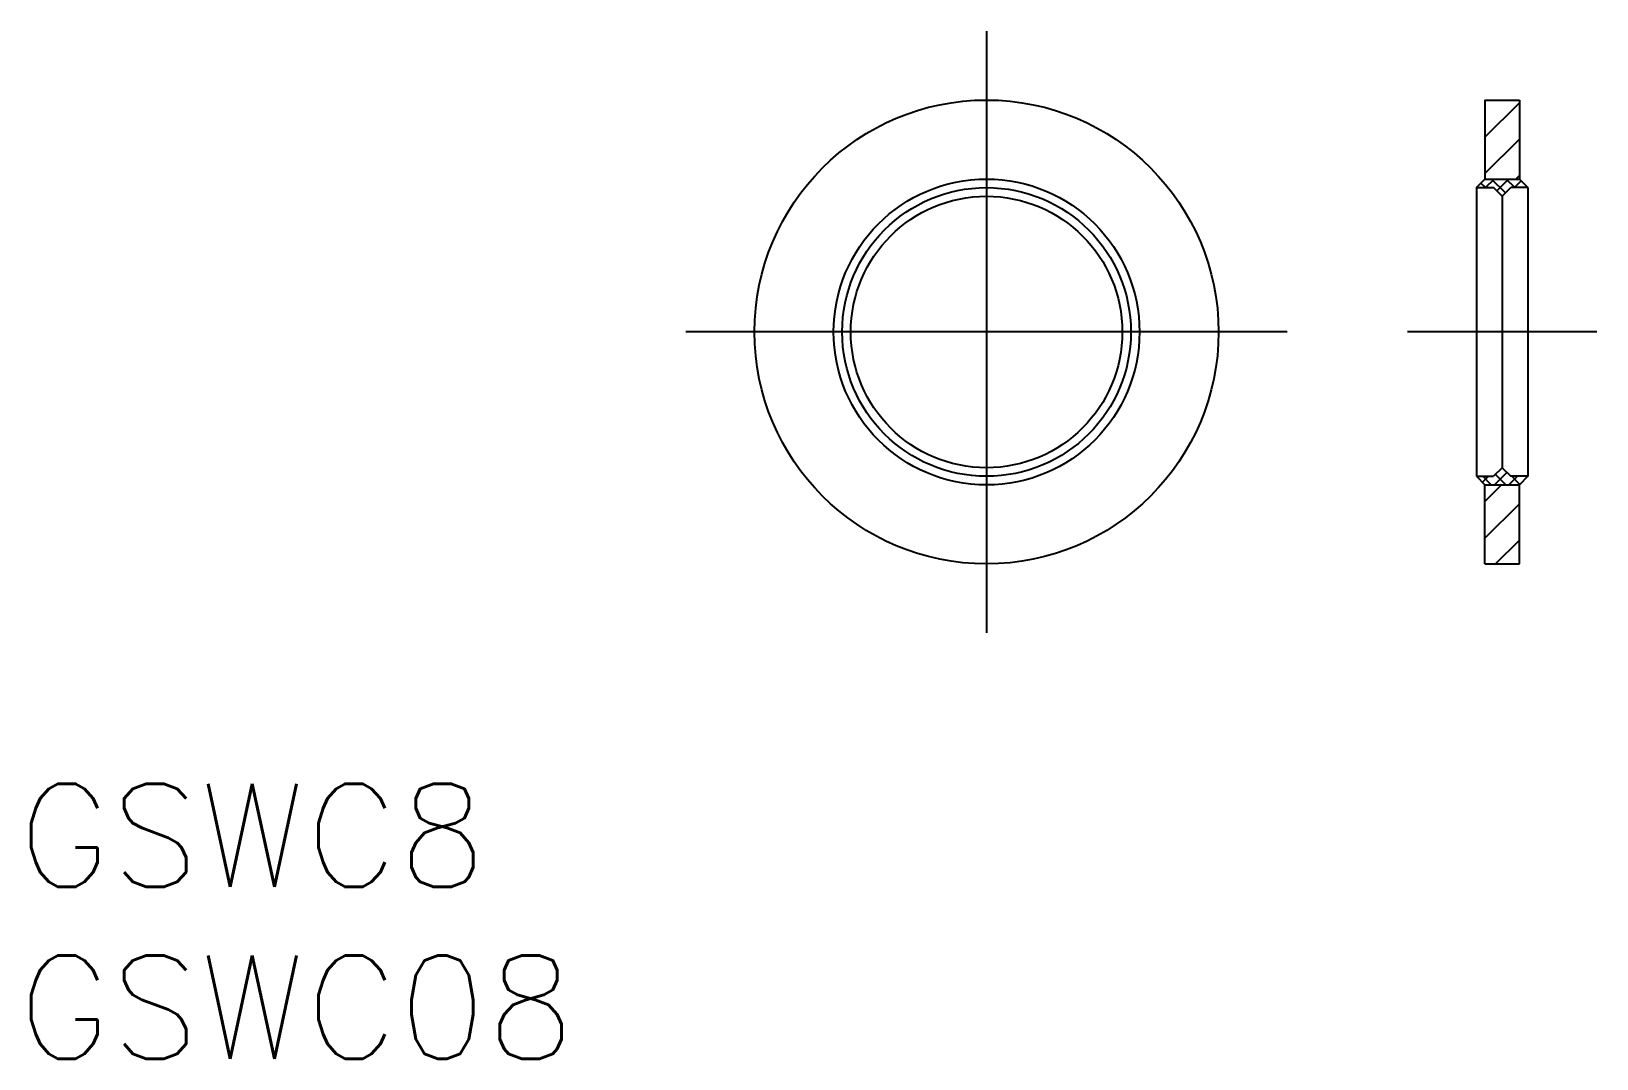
# Model space of a CAD drawing. Extents: x -27.8 to 17.7, y -21.1 to 8.8.
import ezdxf

# ---------------------------------------------------------------- set-up
doc = ezdxf.new("R2010")
doc.units = 0
doc.linetypes.add('CENTER', pattern=[50.8, 31.75, -6.35, 6.35, -6.35])
doc.layers.get('0').update_dxf_attribs({"linetype": 'CONTINUOUS'})
doc.layers.add('CENTER', color=1, linetype='CENTER')
doc.styles.get("Standard").update_dxf_attribs({"font": 'txt.shx', "height": 3, "bigfont": 'bigfont.shx'})

msp = doc.modelspace()

# ---------------------------------------------------------------- linework, layer by layer
at = {"color": 7, "linetype": 'CONTINUOUS'}
for p, q in [((14.5, 6.75), (15.5, 6.75)), ((14.5, 6.75), (14.5, 4.45)), ((15.5, 6.75), (15.5, 4.45)), ((14.25, 4.2), (14.5, 4.45)), ((14.25, 4.2), (14.25, -4.2)), ((14.25, 4.2), (14.75, 4.2)), ((14.5, 4.45), (15.5, 4.45)), ((15, 3.95), (14.75, 4.2)), ((15, 3.95), (15.25, 4.2)), ((15.75, 4.2), (15.25, 4.2)), ((15.75, 4.2), (15.5, 4.45)), ((15.75, 4.2), (15.75, -4.2)), ((15, 3.95), (15, -3.95)), ((15, -3.95), (14.75, -4.2)), ((15, -3.95), (15.25, -4.2)), ((14.25, -4.2), (14.75, -4.2)), ((14.25, -4.2), (14.5, -4.45)), ((14.5, -4.45), (15.5, -4.45)), ((14.5, -6.75), (14.5, -4.45)), ((15.75, -4.2), (15.25, -4.2)), ((15.75, -4.2), (15.5, -4.45)), ((15.5, -6.75), (15.5, -4.45)), ((14.5, -6.75), (15.5, -6.75))]:
    msp.add_line(p, q, dxfattribs=at)
at = {"color": 3, "linetype": 'CONTINUOUS'}
for p, q in [((14.5, 6.732), (14.518, 6.75)), ((14.5, 5.671), (15.5, 6.671)), ((14.5, 4.611), (15.5, 5.611)), ((14.518, 4.2), (14.384, 4.334)), ((14.514, 4.2), (14.764, 4.45)), ((15.096, 4.046), (14.692, 4.45)), ((14.844, 4.106), (15.188, 4.45)), ((15.366, 4.2), (15.116, 4.45)), ((15.362, 4.2), (15.556, 4.394)), ((15.4, 4.45), (15.5, 4.55)), ((14.773, -4.45), (15.137, -4.087)), ((14.424, -4.374), (14.599, -4.2)), ((14.683, -4.45), (14.433, -4.2)), ((14.5, -4.935), (14.985, -4.45)), ((15.107, -4.45), (14.803, -4.147)), ((15.197, -4.45), (15.447, -4.2)), ((15.516, -4.434), (15.281, -4.2)), ((15.728, -4.222), (15.705, -4.2)), ((14.5, -5.996), (15.5, -4.996)), ((14.807, -6.75), (15.5, -6.057))]:
    msp.add_line(p, q, dxfattribs=at)
at = {"color": 7, "linetype": 'CONTINUOUS'}
for radius in [6.75, 4.45, 4.2, 3.95]:
    msp.add_circle((0, 0), radius, dxfattribs=at)
at = {"layer": 'CENTER', "color": 1, "linetype": 'CENTER'}
for p, q in [((0, 8.75), (0, -8.75)), ((8.75, 0), (-8.75, 0)), ((17.75, 0), (12.25, 0))]:
    msp.add_line(p, q, dxfattribs=at)

# ---------------------------------------------------------------- texts
at = {"color": 7, "linetype": 'CONTINUOUS'}
for s, p in [('GSWC8', (-28.175, -16.147)), ('GSWC08', (-28.175, -21.147))]:
    msp.add_text(s, height=3, dxfattribs=at).set_placement(p)

doc.saveas('drawing.dxf')
